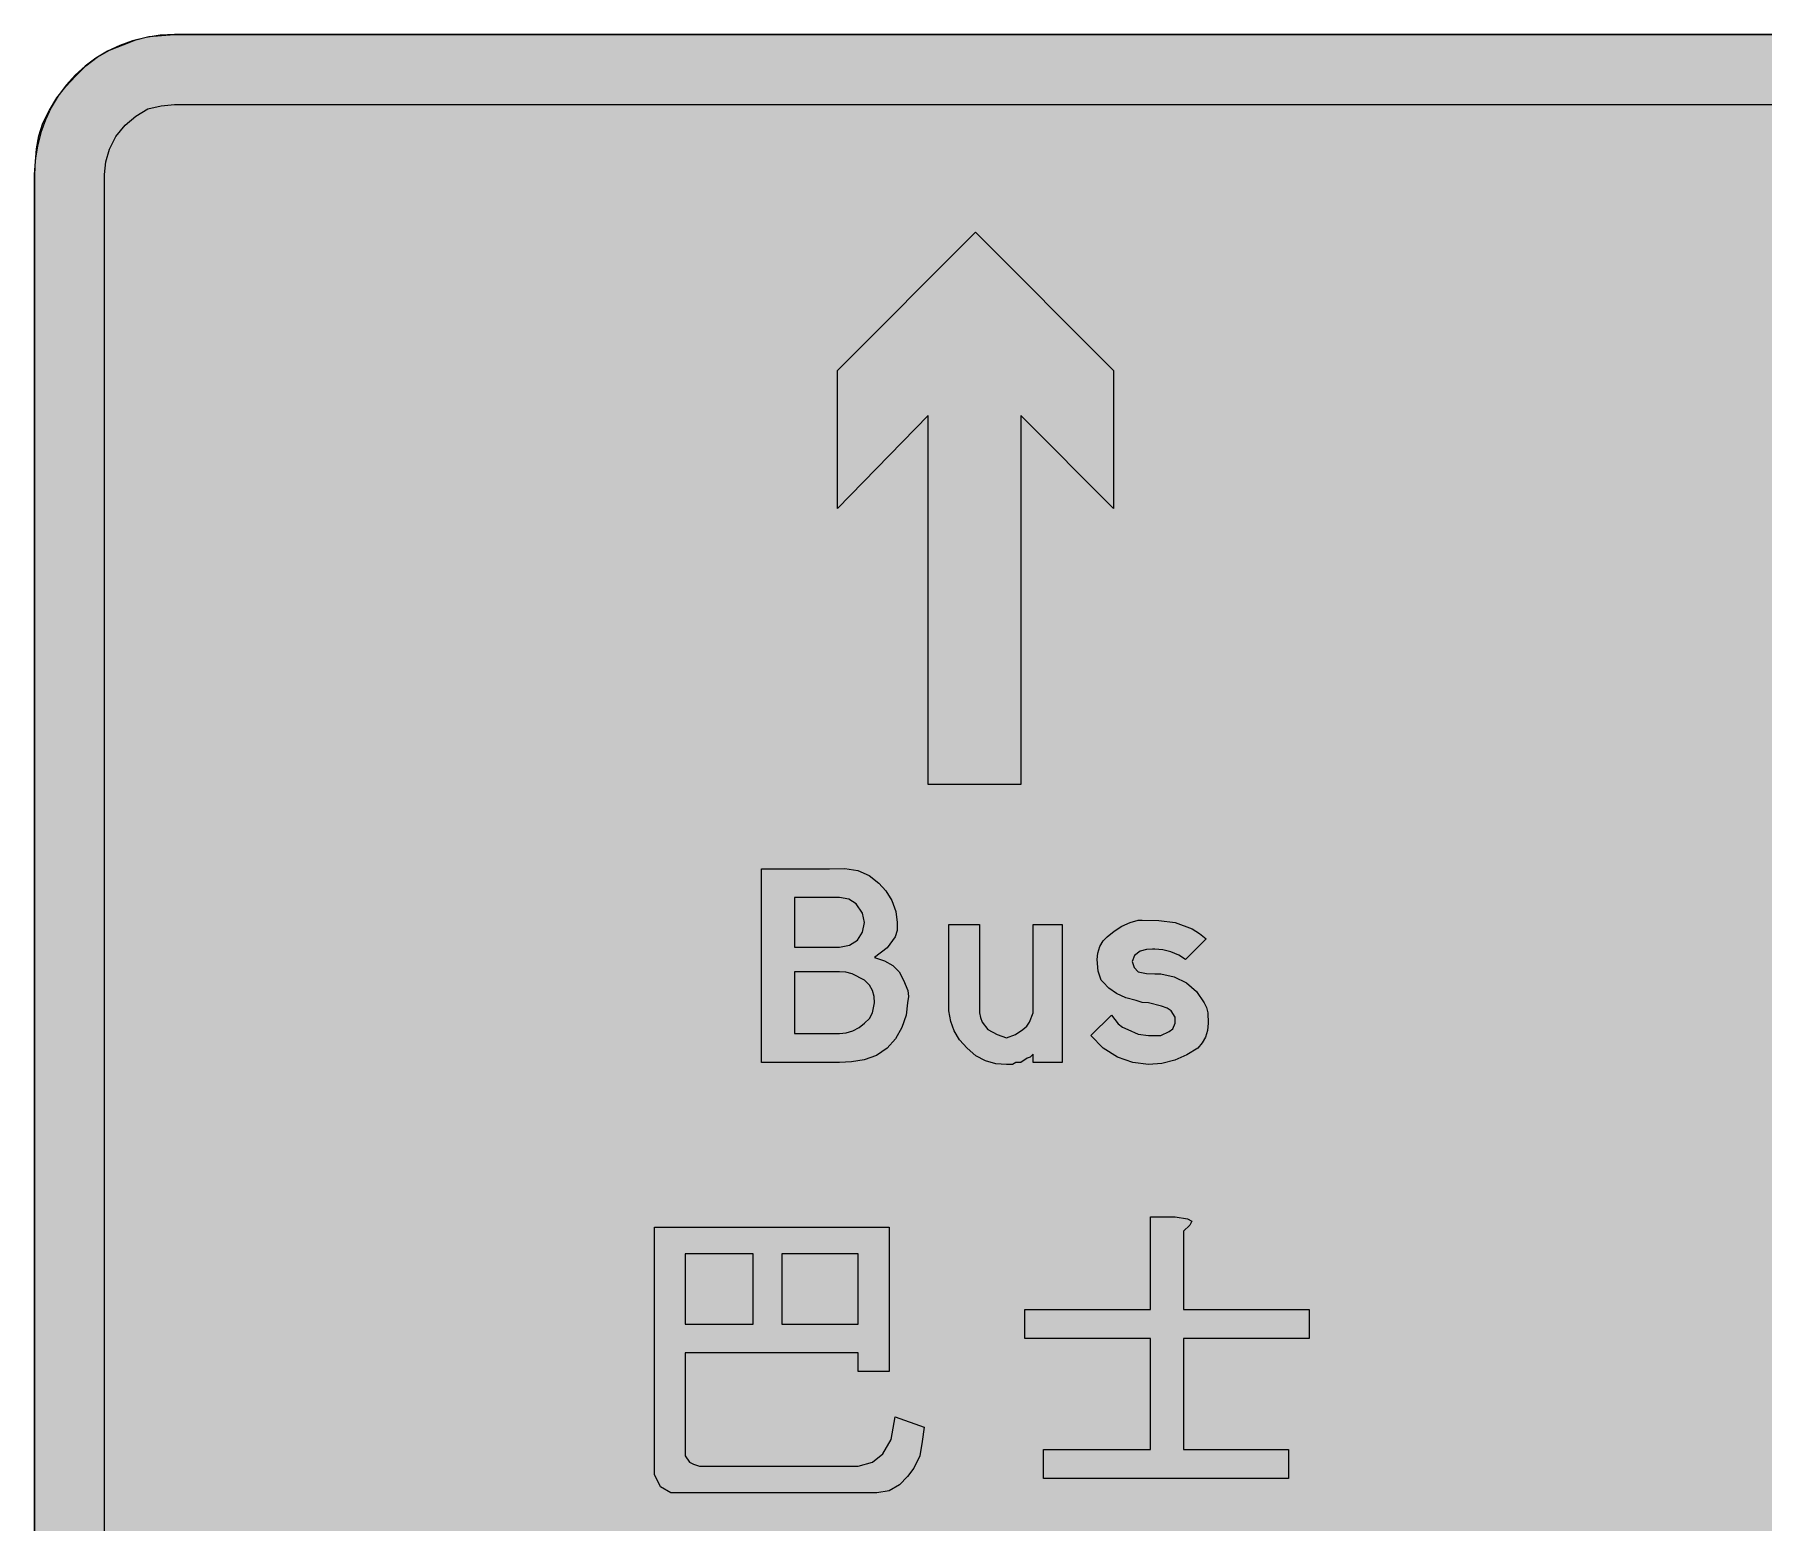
# Model space of a CAD drawing. Header units: metres. Extents: x 144 to 426, y 7 to 265.
# Drawn here: x 143.8 to 295, y 134.9 to 265 of the extents above; entities that cross this region are included whole.
import ezdxf

# ---------------------------------------------------------------- set-up
doc = ezdxf.new("R2010")
doc.units = ezdxf.units.M
for name, color, linetype, true_color in [('FILL_BLUE_0000FF', 7, 'Continuous', 0x0000ff), ('FILL_WHITE_FFFFFF', 7, 'Continuous', 0xffffff), ('STROKE_BLUE_0000FF', 7, 'Continuous', 0x0000ff)]:
    doc.layers.add(name, color=color, linetype=linetype, true_color=true_color)

msp = doc.modelspace()

# ---------------------------------------------------------------- hatches: boundary and pattern name
at = {"layer": 'FILL_BLUE_0000FF', "true_color": 0x0000ff}
h = msp.add_hatch(color=7, dxfattribs=at)
h.dxf.hatch_style = 1
h.paths.add_polyline_path([(419.4, 19.44), (419.36, 18.36), (419.04, 17.28), (418.46, 16.2), (417.6, 15.12), (416.68, 14.42), (415.62, 13.86), (414.45, 13.46), (413.28, 13.32), (156.06, 13.32), (154.88, 13.45), (153.77, 13.82), (152.72, 14.38), (151.74, 15.12), (150.93, 16.12), (150.37, 17.21), (150.04, 18.33), (149.94, 19.44), (149.94, 252.72), (150.04, 253.83), (150.37, 254.95), (150.93, 256.04), (151.74, 257.04), (152.66, 257.83), (153.72, 258.48), (154.89, 258.73), (156.06, 258.84), (413.28, 258.84), (414.49, 258.71), (415.64, 258.35), (416.7, 257.78), (417.6, 257.04), (418.41, 256.14), (418.97, 255.08), (419.3, 253.93), (419.4, 252.72), (419.4, 19.44)])
at = {"layer": 'FILL_WHITE_FFFFFF', "true_color": 0xffffff}
h = msp.add_hatch(color=7, dxfattribs=at)
h.dxf.hatch_style = 1
h.paths.add_polyline_path([(156.06, 7.2), (154.95, 7.26), (153.81, 7.45), (151.56, 8.1), (149.29, 9.32), (148.29, 10.02), (147.42, 10.8), (146.54, 11.78), (145.78, 12.8), (144.54, 14.94), (144.2, 16.12), (143.98, 17.26), (143.82, 19.44), (143.82, 252.72), (143.98, 254.97), (144.2, 256.11), (144.54, 257.22), (145.12, 258.37), (145.78, 259.43), (146.54, 260.41), (147.42, 261.36), (148.29, 262.24), (149.29, 262.98), (150.38, 263.59), (151.56, 264.06), (152.67, 264.5), (153.81, 264.78), (156.06, 264.96), (413.28, 264.96), (415.53, 264.78), (416.67, 264.5), (417.78, 264.06), (418.96, 263.59), (420.07, 262.98), (421.12, 262.24), (422.1, 261.36), (423.58, 259.43), (424.23, 258.37), (424.8, 257.22), (425.14, 256.11), (425.36, 254.97), (425.52, 252.72), (425.52, 19.44), (425.36, 17.26), (425.14, 16.12), (424.8, 14.94), (423.58, 12.8), (422.1, 10.8), (420.07, 9.32), (417.78, 8.1), (415.53, 7.45), (414.39, 7.26), (413.28, 7.2), (156.06, 7.2)])
h = msp.add_hatch(color=7, dxfattribs=at)
h.dxf.hatch_style = 1
h.paths.add_polyline_path([(238.14, 235.62), (238.14, 223.56), (230.04, 231.66), (230.04, 199.44), (221.94, 199.44), (221.94, 231.66), (214.02, 223.56), (214.02, 235.62), (226.08, 247.68), (238.14, 235.62)])
h = msp.add_hatch(color=7, dxfattribs=at)
h.dxf.hatch_style = 1
h.paths.add_polyline_path([(219.41, 183.05), (219.78, 182.34), (220.16, 181.42), (220.21, 180.9), (220.14, 180.36), (220.01, 179.26), (219.65, 178.18), (219.08, 177.2), (218.34, 176.4), (217.41, 175.75), (216.34, 175.37), (215.23, 175.19), (214.2, 175.14), (207.36, 175.14), (207.36, 192.06), (213.3, 192.06), (214.66, 192.09), (215.8, 191.9), (216.77, 191.48), (217.62, 190.8), (218.25, 190.14), (218.77, 189.29), (219.11, 188.34), (219.24, 187.38), (219.22, 186.68), (219.06, 186.12), (218.36, 185.15), (217.26, 184.32), (218.13, 184.01), (218.86, 183.6), (219.41, 183.05)])
h.paths.add_polyline_path([(215.75, 185.83), (216.2, 186.51), (216.36, 187.38), (216.2, 188.19), (215.64, 189), (214.99, 189.41), (214.2, 189.54), (210.24, 189.54), (210.24, 185.22), (214.2, 185.22), (215.07, 185.38), (215.75, 185.83)], flags=16)
h.paths.add_polyline_path([(215.35, 177.91), (215.9, 178.19), (216.36, 178.56), (216.8, 178.99), (217.08, 179.46), (217.26, 180.36), (217.22, 180.9), (217.08, 181.42), (216.8, 181.9), (216.36, 182.34), (215.28, 182.88), (214.74, 183.04), (214.2, 183.06), (210.24, 183.06), (210.24, 177.66), (214.2, 177.66), (214.77, 177.72), (215.35, 177.91)], flags=16)
h = msp.add_hatch(color=7, dxfattribs=at)
h.dxf.hatch_style = 1
h.paths.add_polyline_path([(241.74, 182.88), (242.28, 182.88), (243.45, 182.61), (244.51, 182.09), (245.39, 181.34), (246.06, 180.36), (246.27, 179.93), (246.38, 179.46), (246.42, 178.56), (246.36, 177.92), (246.17, 177.35), (245.89, 176.84), (245.52, 176.4), (244.54, 175.8), (243.5, 175.34), (242.38, 175.06), (241.2, 174.96), (239.83, 175.13), (238.48, 175.61), (237.23, 176.4), (236.16, 177.48), (237.96, 179.28), (238.55, 178.52), (238.92, 178.22), (239.4, 178.02), (240.3, 177.62), (241.2, 177.48), (242.28, 177.48), (243, 177.84), (243.34, 178.07), (243.54, 178.56), (243.54, 179.1), (243.18, 179.64), (242.82, 179.88), (242.33, 180.07), (241.2, 180.36), (240.66, 180.38), (240.12, 180.54), (239.21, 180.77), (238.41, 181.15), (237.74, 181.63), (237.24, 182.16), (237.13, 182.27), (237.06, 182.34), (236.81, 183.11), (236.7, 184.14), (236.76, 184.7), (236.95, 185.27), (237.23, 185.76), (237.6, 186.12), (238.2, 186.62), (238.88, 187.04), (239.6, 187.36), (240.3, 187.56), (240.66, 187.56), (242.1, 187.54), (243.54, 187.38), (245.03, 186.8), (245.67, 186.42), (246.24, 185.94), (244.44, 184.14), (243.84, 184.51), (243.16, 184.79), (242.44, 184.98), (241.74, 185.04), (241.56, 185.04), (241.02, 185.02), (240.48, 184.86), (239.99, 184.48), (239.76, 183.96), (239.96, 183.44), (240.3, 183.06), (241.02, 182.9), (241.74, 182.88)])
h = msp.add_hatch(color=7, dxfattribs=at)
h.dxf.hatch_style = 1
h.paths.add_polyline_path([(227.84, 175.03), (226.94, 175.28), (226.1, 175.72), (225.36, 176.4), (224.68, 177.11), (224.21, 177.89), (223.92, 178.73), (223.74, 179.64), (223.74, 187.2), (226.44, 187.2), (226.44, 179.46), (226.5, 179.06), (226.67, 178.67), (227.16, 178.02), (227.97, 177.59), (228.78, 177.3), (229.57, 177.59), (230.22, 178.02), (230.56, 178.32), (230.81, 178.67), (231.12, 179.46), (231.12, 187.2), (233.64, 187.2), (233.64, 175.14), (231.12, 175.14), (231.12, 175.86), (230.85, 175.61), (230.58, 175.5), (230.04, 175.14), (229.61, 175.12), (229.32, 174.96), (229.14, 174.96), (228.96, 174.96), (228.78, 174.96), (227.84, 175.03)])
h = msp.add_hatch(color=7, dxfattribs=at)
h.dxf.hatch_style = 1
h.paths.add_polyline_path([(215.82, 148.14), (215.82, 149.76), (200.7, 149.76), (200.7, 140.76), (201.06, 140.22), (201.42, 140.04), (201.96, 139.86), (215.82, 139.86), (217.08, 140.22), (217.98, 140.94), (218.7, 142.2), (219.06, 144.18), (221.58, 143.28), (221.4, 142.02), (221.22, 140.76), (220.68, 139.68), (220.14, 138.96), (219.42, 138.24), (218.52, 137.7), (217.44, 137.52), (199.44, 137.52), (198.54, 138.06), (198, 139.14), (198, 160.74), (218.52, 160.74), (218.52, 148.14), (215.82, 148.14)])
h.paths.add_polyline_path([(200.7, 158.4), (200.7, 152.28), (206.64, 152.28), (206.64, 158.4), (200.7, 158.4)], flags=16)
h.paths.add_polyline_path([(215.82, 158.4), (209.16, 158.4), (209.16, 152.28), (215.82, 152.28), (215.82, 158.4)], flags=16)
h = msp.add_hatch(color=7, dxfattribs=at)
h.dxf.hatch_style = 1
h.paths.add_polyline_path([(244.62, 161.46), (244.98, 161.28), (244.8, 160.92), (244.26, 160.38), (244.26, 153.54), (255.24, 153.54), (255.24, 151.02), (244.26, 151.02), (244.26, 141.3), (253.44, 141.3), (253.44, 138.78), (232.02, 138.78), (232.02, 141.3), (241.38, 141.3), (241.38, 151.02), (230.4, 151.02), (230.4, 153.54), (241.38, 153.54), (241.38, 161.64), (243.54, 161.64), (244.62, 161.46)])

# ---------------------------------------------------------------- linework, layer by layer
at = {"layer": 'FILL_BLUE_0000FF', "lineweight": 0, "true_color": 0x0000ff}
msp.add_lwpolyline([(413.28, 13.32), (156.06, 13.32), (154.88, 13.45), (153.77, 13.82), (152.72, 14.38), (151.74, 15.12), (150.93, 16.12), (150.37, 17.21), (150.04, 18.33), (149.94, 19.44), (149.94, 252.72), (150.04, 253.83), (150.37, 254.95), (150.93, 256.04), (151.74, 257.04), (152.66, 257.83), (153.72, 258.48), (154.89, 258.73), (156.06, 258.84), (413.28, 258.84)], dxfattribs=at)
at = {"layer": 'FILL_WHITE_FFFFFF', "lineweight": 0, "true_color": 0xffffff}
msp.add_lwpolyline([(143.82, 19.44), (143.82, 252.72), (143.98, 254.97), (144.2, 256.11), (144.54, 257.22), (145.12, 258.37), (145.78, 259.43), (146.54, 260.41), (147.42, 261.36), (148.29, 262.24), (149.29, 262.98), (150.38, 263.59), (151.56, 264.06), (152.67, 264.5), (153.81, 264.78), (156.06, 264.96), (413.28, 264.96)], dxfattribs=at)
for points in [[(238.14, 235.62), (238.14, 223.56), (230.04, 231.66), (230.04, 199.44), (221.94, 199.44), (221.94, 231.66), (214.02, 223.56), (214.02, 235.62), (226.08, 247.68)], [(219.41, 183.05), (219.78, 182.34), (220.16, 181.42), (220.21, 180.9), (220.14, 180.36), (220.01, 179.26), (219.65, 178.18), (219.08, 177.2), (218.34, 176.4), (217.41, 175.75), (216.34, 175.37), (215.23, 175.19), (214.2, 175.14), (207.36, 175.14), (207.36, 192.06), (213.3, 192.06), (214.66, 192.09), (215.8, 191.9), (216.77, 191.48), (217.62, 190.8), (218.25, 190.14), (218.77, 189.29), (219.11, 188.34), (219.24, 187.38), (219.22, 186.68), (219.06, 186.12), (218.36, 185.15), (217.26, 184.32), (218.13, 184.01), (218.86, 183.6)], [(215.75, 185.83), (216.2, 186.51), (216.36, 187.38), (216.2, 188.19), (215.64, 189), (214.99, 189.41), (214.2, 189.54), (210.24, 189.54), (210.24, 185.22), (214.2, 185.22), (215.07, 185.38)], [(241.74, 182.88), (242.28, 182.88), (243.45, 182.61), (244.51, 182.09), (245.39, 181.34), (246.06, 180.36), (246.27, 179.93), (246.38, 179.46), (246.42, 178.56), (246.36, 177.92), (246.17, 177.35), (245.89, 176.84), (245.52, 176.4), (244.54, 175.8), (243.5, 175.34), (242.38, 175.06), (241.2, 174.96), (239.83, 175.13), (238.48, 175.61), (237.23, 176.4), (236.16, 177.48), (237.96, 179.28), (238.55, 178.52), (238.92, 178.22), (239.4, 178.02), (240.3, 177.62), (241.2, 177.48), (242.28, 177.48), (243, 177.84), (243.34, 178.07), (243.54, 178.56), (243.54, 179.1), (243.18, 179.64), (242.82, 179.88), (242.33, 180.07), (241.2, 180.36), (240.66, 180.38), (240.12, 180.54), (239.21, 180.77), (238.41, 181.15), (237.74, 181.63), (237.24, 182.16), (237.13, 182.27), (237.06, 182.34), (236.81, 183.11), (236.7, 184.14), (236.76, 184.7), (236.95, 185.27), (237.23, 185.76), (237.6, 186.12), (238.2, 186.62), (238.88, 187.04), (239.6, 187.36), (240.3, 187.56), (240.66, 187.56), (242.1, 187.54), (243.54, 187.38), (245.03, 186.8), (245.67, 186.42), (246.24, 185.94), (244.44, 184.14), (243.84, 184.51), (243.16, 184.79), (242.44, 184.98), (241.74, 185.04), (241.56, 185.04), (241.02, 185.02), (240.48, 184.86), (239.99, 184.48), (239.76, 183.96), (239.96, 183.44), (240.3, 183.06), (241.02, 182.9)], [(227.84, 175.03), (226.94, 175.28), (226.1, 175.72), (225.36, 176.4), (224.68, 177.11), (224.21, 177.89), (223.92, 178.73), (223.74, 179.64), (223.74, 187.2), (226.44, 187.2), (226.44, 179.46), (226.5, 179.06), (226.67, 178.67), (227.16, 178.02), (227.97, 177.59), (228.78, 177.3), (229.57, 177.59), (230.22, 178.02), (230.56, 178.32), (230.81, 178.67), (231.12, 179.46), (231.12, 187.2), (233.64, 187.2), (233.64, 175.14), (231.12, 175.14), (231.12, 175.86), (230.85, 175.61), (230.58, 175.5), (230.04, 175.14), (229.61, 175.12), (229.32, 174.96), (229.14, 174.96), (228.96, 174.96), (228.78, 174.96)], [(215.35, 177.91), (215.9, 178.19), (216.36, 178.56), (216.8, 178.99), (217.08, 179.46), (217.26, 180.36), (217.22, 180.9), (217.08, 181.42), (216.8, 181.9), (216.36, 182.34), (215.28, 182.88), (214.74, 183.04), (214.2, 183.06), (210.24, 183.06), (210.24, 177.66), (214.2, 177.66), (214.77, 177.72)], [(215.82, 148.14), (215.82, 149.76), (200.7, 149.76), (200.7, 140.76), (201.06, 140.22), (201.42, 140.04), (201.96, 139.86), (215.82, 139.86), (217.08, 140.22), (217.98, 140.94), (218.7, 142.2), (219.06, 144.18), (221.58, 143.28), (221.4, 142.02), (221.22, 140.76), (220.68, 139.68), (220.14, 138.96), (219.42, 138.24), (218.52, 137.7), (217.44, 137.52), (199.44, 137.52), (198.54, 138.06), (198, 139.14), (198, 160.74), (218.52, 160.74), (218.52, 148.14)], [(244.62, 161.46), (244.98, 161.28), (244.8, 160.92), (244.26, 160.38), (244.26, 153.54), (255.24, 153.54), (255.24, 151.02), (244.26, 151.02), (244.26, 141.3), (253.44, 141.3), (253.44, 138.78), (232.02, 138.78), (232.02, 141.3), (241.38, 141.3), (241.38, 151.02), (230.4, 151.02), (230.4, 153.54), (241.38, 153.54), (241.38, 161.64), (243.54, 161.64)], [(200.7, 158.4), (200.7, 152.28), (206.64, 152.28), (206.64, 158.4)], [(215.82, 158.4), (209.16, 158.4), (209.16, 152.28), (215.82, 152.28)]]:
    msp.add_lwpolyline(points, close=True, dxfattribs=at)
at = {"layer": 'STROKE_BLUE_0000FF', "lineweight": 0, "true_color": 0x0000ff}
for points in [[(156.06, 264.96), (154.8, 264.9), (153.57, 264.71), (152.39, 264.42), (151.26, 264.01), (150.19, 263.5), (149.18, 262.89), (148.24, 262.19), (147.38, 261.41), (146.59, 260.54), (145.89, 259.6), (145.28, 258.59), (144.77, 257.52), (144.36, 256.39), (144.07, 255.21), (143.88, 253.98), (143.82, 252.72)], [(413.28, 264.96), (156.06, 264.96)], [(143.82, 252.72), (143.82, 19.44)]]:
    msp.add_lwpolyline(points, dxfattribs=at)

doc.saveas('drawing.dxf')
